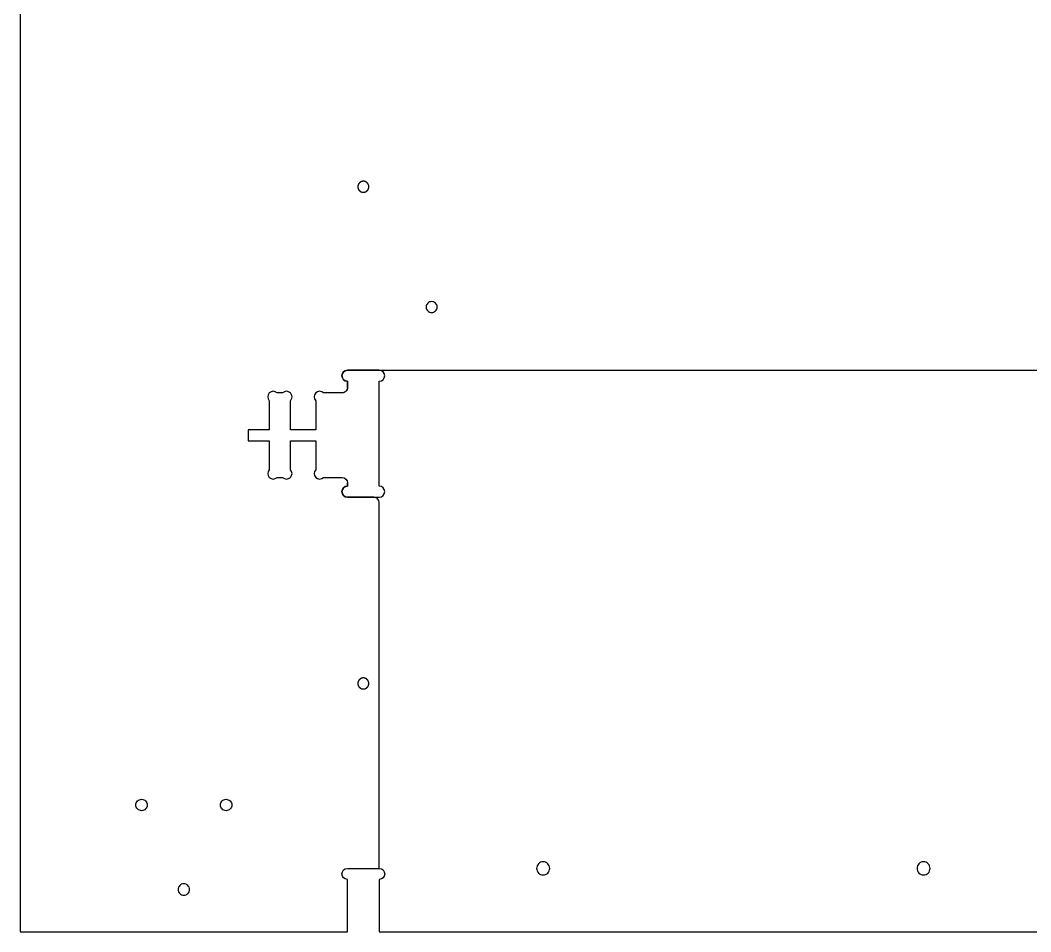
# Model space of a CAD drawing. Extents: x 2 to 157, y -41 to 47.
# Drawn here: x 1.72 to 25.63, y 0.61 to 22.18 of the extents above; entities that cross this region are included whole.
import ezdxf

# ---------------------------------------------------------------- set-up
doc = ezdxf.new("R2010")
doc.units = 0
for name, color, linetype in [('CENTER_DOOR_OPTION', 30, 'CONTINUOUS'), ('SCREW_LOCATION_MARKERS', 1, 'CONTINUOUS'), ('SOLID_ENDWALL', 18, 'CONTINUOUS')]:
    doc.layers.add(name, color=color, linetype=linetype)

msp = doc.modelspace()

# ---------------------------------------------------------------- linework, layer by layer
at = {"layer": 'CENTER_DOOR_OPTION'}
for points in [[(1.721, 25.832), (1.721, 0.611), (9.463, 0.611), (9.463, 1.851, -1), (9.463, 2.111), (9.964, 2.111), (10.214, 2.111), (10.214, 10.764, 0.414212), (10.084, 10.894), (9.463, 10.894, -1), (9.463, 11.154), (9.463, 11.23)], [(1.721, 25.832), (1.721, 0.611), (9.463, 0.611), (9.463, 1.851, -1), (9.463, 2.111), (9.964, 2.111), (10.214, 2.111), (10.214, 10.764, 0.414212), (10.084, 10.894), (9.463, 10.894, -1), (9.463, 11.154), (9.463, 11.23)], [(9.463, 13.488), (9.463, 13.634, -1), (9.463, 13.894), (85.244, 13.894)], [(9.463, 13.488), (9.463, 13.634, -1), (9.463, 13.894), (85.244, 13.894)], [(10.214, 13.894), (9.463, 13.894, 1), (9.463, 13.634), (9.464, 13.489, -0.285935), (9.391, 13.373)], [(9.391, 13.373, -0.114694), (9.334, 13.359), (8.897, 13.359, 1), (8.714, 13.175), (8.714, 12.489), (8.114, 12.489), (8.114, 13.175, 1), (7.93, 13.359), (7.797, 13.359, 1), (7.614, 13.175), (7.614, 12.489), (7.114, 12.489), (7.114, 12.229), (7.614, 12.229), (7.614, 11.543, 1), (7.797, 11.359), (7.93, 11.359, 1), (8.114, 11.543), (8.114, 12.229), (8.714, 12.229), (8.714, 11.543, 1), (8.897, 11.359), (9.334, 11.359, -0.414211), (9.464, 11.229)]]:
    msp.add_lwpolyline(points, format="xyb", dxfattribs=at)
for points in [[(11.454, 15.52, 0.414214), (11.324, 15.39, 0.414214), (11.454, 15.26, 0.414214), (11.584, 15.39, 0.414214)], [(4.727, 3.611, -0.414214), (4.592, 3.476, -0.414214), (4.457, 3.611, -0.414214), (4.592, 3.746, -0.414214)], [(6.727, 3.611, -0.414214), (6.592, 3.476, -0.414214), (6.457, 3.611, -0.414214), (6.592, 3.746, -0.414214)], [(5.727, 1.611, 0.414214), (5.592, 1.746, 0.414214), (5.457, 1.611, 0.414214), (5.592, 1.476, 0.414214)]]:
    msp.add_lwpolyline(points, format="xyb", close=True, dxfattribs=at)
at = {"layer": 'SCREW_LOCATION_MARKERS'}
for points in [[(9.839, 18.106), (9.84, 18.106), (9.842, 18.106), (9.843, 18.106), (9.845, 18.106), (9.846, 18.106), (9.847, 18.106), (9.849, 18.106), (9.85, 18.106), (9.852, 18.106), (9.853, 18.107), (9.855, 18.107), (9.856, 18.107), (9.858, 18.107), (9.859, 18.107), (9.861, 18.108), (9.862, 18.108), (9.864, 18.108), (9.865, 18.109), (9.867, 18.109), (9.868, 18.109), (9.87, 18.11), (9.872, 18.11), (9.873, 18.11), (9.875, 18.111), (9.876, 18.111), (9.878, 18.112), (9.879, 18.112), (9.881, 18.113), (9.882, 18.113), (9.884, 18.114), (9.885, 18.114), (9.887, 18.115), (9.888, 18.116), (9.89, 18.116), (9.891, 18.117), (9.893, 18.117), (9.894, 18.118), (9.895, 18.118), (9.896, 18.119), (9.896, 18.119), (9.897, 18.12), (9.898, 18.12), (9.898, 18.12), (9.899, 18.121), (9.9, 18.121), (9.901, 18.121), (9.901, 18.122), (9.902, 18.122), (9.903, 18.123), (9.904, 18.123), (9.904, 18.123), (9.905, 18.124), (9.906, 18.124), (9.906, 18.125), (9.907, 18.125), (9.908, 18.126), (9.909, 18.126), (9.909, 18.127), (9.91, 18.127), (9.911, 18.127), (9.911, 18.128), (9.912, 18.128), (9.913, 18.129), (9.913, 18.129), (9.914, 18.13), (9.915, 18.13), (9.915, 18.131), (9.916, 18.131), (9.917, 18.132), (9.917, 18.132), (9.918, 18.133), (9.919, 18.133), (9.919, 18.134), (9.92, 18.134), (9.921, 18.135), (9.921, 18.135), (9.922, 18.136), (9.923, 18.136), (9.923, 18.137), (9.924, 18.138), (9.925, 18.138), (9.925, 18.139), (9.926, 18.139), (9.926, 18.14), (9.927, 18.14), (9.928, 18.141), (9.928, 18.141), (9.929, 18.142), (9.929, 18.143), (9.93, 18.143), (9.931, 18.144), (9.931, 18.144), (9.932, 18.145), (9.932, 18.146), (9.933, 18.146), (9.934, 18.147), (9.934, 18.147), (9.935, 18.148), (9.935, 18.149), (9.936, 18.149), (9.936, 18.15), (9.937, 18.151), (9.938, 18.151), (9.938, 18.152), (9.939, 18.153), (9.939, 18.153), (9.94, 18.154), (9.94, 18.154), (9.941, 18.155), (9.941, 18.156), (9.942, 18.156), (9.942, 18.157), (9.943, 18.158), (9.943, 18.158), (9.944, 18.159), (9.944, 18.16), (9.945, 18.16), (9.945, 18.161), (9.946, 18.162), (9.946, 18.163), (9.947, 18.163), (9.947, 18.164), (9.948, 18.165), (9.948, 18.165), (9.948, 18.166), (9.949, 18.167), (9.949, 18.167), (9.95, 18.168), (9.95, 18.169), (9.951, 18.17), (9.951, 18.17), (9.951, 18.171), (9.952, 18.172), (9.952, 18.172), (9.953, 18.173), (9.953, 18.174), (9.953, 18.175), (9.954, 18.175), (9.954, 18.176), (9.955, 18.177), (9.955, 18.178), (9.955, 18.178), (9.956, 18.179), (9.956, 18.18), (9.956, 18.18), (9.957, 18.182), (9.958, 18.183), (9.958, 18.185), (9.959, 18.186), (9.96, 18.188), (9.96, 18.189), (9.961, 18.191), (9.961, 18.192), (9.962, 18.194), (9.962, 18.195), (9.963, 18.197), (9.963, 18.198), (9.964, 18.2), (9.964, 18.202), (9.965, 18.203), (9.965, 18.205), (9.965, 18.206), (9.966, 18.208), (9.966, 18.209), (9.966, 18.211), (9.967, 18.212), (9.967, 18.214), (9.967, 18.215), (9.967, 18.217), (9.968, 18.218), (9.968, 18.22), (9.968, 18.221), (9.968, 18.223), (9.968, 18.224), (9.968, 18.226), (9.968, 18.227), (9.969, 18.229), (9.969, 18.23), (9.969, 18.231), (9.969, 18.233), (9.969, 18.234), (9.969, 18.236), (9.969, 18.237), (9.969, 18.239), (9.969, 18.24), (9.969, 18.242), (9.969, 18.243), (9.968, 18.244), (9.968, 18.246), (9.968, 18.247), (9.968, 18.249), (9.968, 18.25), (9.968, 18.252), (9.968, 18.253), (9.967, 18.255), (9.967, 18.256), (9.967, 18.258), (9.967, 18.259), (9.966, 18.261), (9.966, 18.262), (9.966, 18.264), (9.965, 18.265), (9.965, 18.267), (9.965, 18.269), (9.964, 18.27), (9.964, 18.272), (9.963, 18.273), (9.963, 18.275), (9.962, 18.276), (9.962, 18.278), (9.961, 18.279), (9.961, 18.281), (9.96, 18.282), (9.96, 18.284), (9.959, 18.285), (9.958, 18.287), (9.958, 18.288), (9.957, 18.29), (9.956, 18.291), (9.956, 18.292), (9.956, 18.293), (9.955, 18.293), (9.955, 18.294), (9.955, 18.295), (9.954, 18.295), (9.954, 18.296), (9.953, 18.297), (9.953, 18.298), (9.953, 18.298), (9.952, 18.299), (9.952, 18.3), (9.951, 18.301), (9.951, 18.301), (9.951, 18.302), (9.95, 18.303), (9.95, 18.303), (9.949, 18.304), (9.949, 18.305), (9.948, 18.306), (9.948, 18.306), (9.948, 18.307), (9.947, 18.308), (9.947, 18.308), (9.946, 18.309), (9.946, 18.31), (9.945, 18.31), (9.945, 18.311), (9.944, 18.312), (9.944, 18.312), (9.943, 18.313), (9.943, 18.314), (9.942, 18.314), (9.942, 18.315), (9.941, 18.316), (9.941, 18.316), (9.94, 18.317), (9.94, 18.318), (9.939, 18.318), (9.939, 18.319), (9.938, 18.32), (9.938, 18.32), (9.937, 18.321), (9.936, 18.322), (9.936, 18.322), (9.935, 18.323), (9.935, 18.323), (9.934, 18.324), (9.934, 18.325), (9.933, 18.325), (9.932, 18.326), (9.932, 18.326), (9.931, 18.327), (9.931, 18.328), (9.93, 18.328), (9.929, 18.329), (9.929, 18.329), (9.928, 18.33), (9.928, 18.331), (9.927, 18.331), (9.926, 18.332), (9.926, 18.332), (9.925, 18.333), (9.925, 18.333), (9.924, 18.334), (9.923, 18.335), (9.923, 18.335), (9.922, 18.336), (9.921, 18.336), (9.921, 18.337), (9.92, 18.337), (9.919, 18.338), (9.919, 18.338), (9.918, 18.339), (9.917, 18.339), (9.917, 18.34), (9.916, 18.34), (9.915, 18.341), (9.915, 18.341), (9.914, 18.342), (9.913, 18.342), (9.913, 18.343), (9.912, 18.343), (9.911, 18.344), (9.911, 18.344), (9.91, 18.345), (9.909, 18.345), (9.909, 18.345), (9.908, 18.346), (9.907, 18.346), (9.906, 18.347), (9.906, 18.347), (9.905, 18.348), (9.904, 18.348), (9.904, 18.348), (9.903, 18.349), (9.902, 18.349), (9.901, 18.35), (9.901, 18.35), (9.9, 18.35), (9.899, 18.351), (9.898, 18.351), (9.898, 18.352), (9.897, 18.352), (9.896, 18.352), (9.896, 18.353), (9.895, 18.353), (9.894, 18.353), (9.893, 18.354), (9.891, 18.355), (9.89, 18.355), (9.888, 18.356), (9.887, 18.357), (9.885, 18.357), (9.884, 18.358), (9.882, 18.358), (9.881, 18.359), (9.879, 18.359), (9.878, 18.36), (9.876, 18.36), (9.875, 18.361), (9.873, 18.361), (9.872, 18.362), (9.87, 18.362), (9.868, 18.362), (9.867, 18.363), (9.865, 18.363), (9.864, 18.363), (9.862, 18.364), (9.861, 18.364), (9.859, 18.364), (9.858, 18.364), (9.856, 18.365), (9.855, 18.365), (9.853, 18.365), (9.852, 18.365), (9.85, 18.365), (9.849, 18.365), (9.847, 18.365), (9.846, 18.366), (9.845, 18.366), (9.843, 18.366), (9.842, 18.366), (9.84, 18.366), (9.839, 18.366), (9.837, 18.366), (9.836, 18.366), (9.834, 18.366), (9.833, 18.366), (9.832, 18.366), (9.83, 18.365), (9.829, 18.365), (9.827, 18.365), (9.826, 18.365), (9.824, 18.365), (9.823, 18.365), (9.821, 18.365), (9.82, 18.364), (9.818, 18.364), (9.817, 18.364), (9.815, 18.364), (9.814, 18.363), (9.812, 18.363), (9.811, 18.363), (9.809, 18.362), (9.808, 18.362), (9.806, 18.362), (9.805, 18.361), (9.803, 18.361), (9.801, 18.36), (9.8, 18.36), (9.798, 18.359), (9.797, 18.359), (9.795, 18.358), (9.794, 18.358), (9.792, 18.357), (9.791, 18.357), (9.789, 18.356), (9.788, 18.355), (9.786, 18.355), (9.785, 18.354), (9.783, 18.353), (9.783, 18.353), (9.782, 18.353), (9.781, 18.352), (9.781, 18.352), (9.78, 18.352), (9.779, 18.351), (9.778, 18.351), (9.778, 18.35), (9.777, 18.35), (9.776, 18.35), (9.775, 18.349), (9.775, 18.349), (9.774, 18.348), (9.773, 18.348), (9.773, 18.348), (9.772, 18.347), (9.771, 18.347), (9.77, 18.346), (9.77, 18.346), (9.769, 18.345), (9.768, 18.345), (9.768, 18.345), (9.767, 18.344), (9.766, 18.344), (9.766, 18.343), (9.765, 18.343), (9.764, 18.342), (9.763, 18.342), (9.763, 18.341), (9.762, 18.341), (9.761, 18.34), (9.761, 18.34), (9.76, 18.339), (9.759, 18.339), (9.759, 18.338), (9.758, 18.338), (9.757, 18.337), (9.757, 18.337), (9.756, 18.336), (9.756, 18.336), (9.755, 18.335), (9.754, 18.335), (9.754, 18.334), (9.753, 18.333), (9.752, 18.333), (9.752, 18.332), (9.751, 18.332), (9.75, 18.331), (9.75, 18.331), (9.749, 18.33), (9.749, 18.329), (9.748, 18.329), (9.747, 18.328), (9.747, 18.328), (9.746, 18.327), (9.746, 18.326), (9.745, 18.326), (9.744, 18.325), (9.744, 18.325), (9.743, 18.324), (9.743, 18.323), (9.742, 18.323), (9.742, 18.322), (9.741, 18.322), (9.741, 18.321), (9.74, 18.32), (9.739, 18.32), (9.739, 18.319), (9.738, 18.318), (9.738, 18.318), (9.737, 18.317), (9.737, 18.316), (9.736, 18.316), (9.736, 18.315), (9.735, 18.314), (9.735, 18.314), (9.734, 18.313), (9.734, 18.312), (9.733, 18.312), (9.733, 18.311), (9.732, 18.31), (9.732, 18.31), (9.731, 18.309), (9.731, 18.308), (9.73, 18.308), (9.73, 18.307), (9.73, 18.306), (9.729, 18.306), (9.729, 18.305), (9.728, 18.304), (9.728, 18.303), (9.727, 18.303), (9.727, 18.302), (9.726, 18.301), (9.726, 18.301), (9.726, 18.3), (9.725, 18.299), (9.725, 18.298), (9.724, 18.298), (9.724, 18.297), (9.724, 18.296), (9.723, 18.295), (9.723, 18.295), (9.723, 18.294), (9.722, 18.293), (9.722, 18.293), (9.721, 18.292), (9.721, 18.291), (9.72, 18.29), (9.72, 18.288), (9.719, 18.287), (9.719, 18.285), (9.718, 18.284), (9.717, 18.282), (9.717, 18.281), (9.716, 18.279), (9.716, 18.278), (9.715, 18.276), (9.715, 18.275), (9.714, 18.273), (9.714, 18.272), (9.713, 18.27), (9.713, 18.269), (9.713, 18.267), (9.712, 18.265), (9.712, 18.264), (9.712, 18.262), (9.711, 18.261), (9.711, 18.259), (9.711, 18.258), (9.71, 18.256), (9.71, 18.255), (9.71, 18.253), (9.71, 18.252), (9.71, 18.25), (9.709, 18.249), (9.709, 18.247), (9.709, 18.246), (9.709, 18.244), (9.709, 18.243), (9.709, 18.242), (9.709, 18.24), (9.709, 18.239), (9.709, 18.237), (9.709, 18.236), (9.709, 18.234), (9.709, 18.233), (9.709, 18.231), (9.709, 18.23), (9.709, 18.229), (9.709, 18.227), (9.709, 18.226), (9.709, 18.224), (9.709, 18.223), (9.71, 18.221), (9.71, 18.22), (9.71, 18.218), (9.71, 18.217), (9.71, 18.215), (9.711, 18.214), (9.711, 18.212), (9.711, 18.211), (9.712, 18.209), (9.712, 18.208), (9.712, 18.206), (9.713, 18.205), (9.713, 18.203), (9.713, 18.202), (9.714, 18.2), (9.714, 18.198), (9.715, 18.197), (9.715, 18.195), (9.716, 18.194), (9.716, 18.192), (9.717, 18.191), (9.717, 18.189), (9.718, 18.188), (9.719, 18.186), (9.719, 18.185), (9.72, 18.183), (9.72, 18.182), (9.721, 18.18), (9.721, 18.18), (9.722, 18.179), (9.722, 18.178), (9.723, 18.178), (9.723, 18.177), (9.723, 18.176), (9.724, 18.175), (9.724, 18.175), (9.724, 18.174), (9.725, 18.173), (9.725, 18.172), (9.726, 18.172), (9.726, 18.171), (9.726, 18.17), (9.727, 18.17), (9.727, 18.169), (9.728, 18.168), (9.728, 18.167), (9.729, 18.167), (9.729, 18.166), (9.73, 18.165), (9.73, 18.165), (9.73, 18.164), (9.731, 18.163), (9.731, 18.163), (9.732, 18.162), (9.732, 18.161), (9.733, 18.16), (9.733, 18.16), (9.734, 18.159), (9.734, 18.158), (9.735, 18.158), (9.735, 18.157), (9.736, 18.156), (9.736, 18.156), (9.737, 18.155), (9.737, 18.154), (9.738, 18.154), (9.738, 18.153), (9.739, 18.153), (9.739, 18.152), (9.74, 18.151), (9.741, 18.151), (9.741, 18.15), (9.742, 18.149), (9.742, 18.149), (9.743, 18.148), (9.743, 18.147), (9.744, 18.147), (9.744, 18.146), (9.745, 18.146), (9.746, 18.145), (9.746, 18.144), (9.747, 18.144), (9.747, 18.143), (9.748, 18.143), (9.749, 18.142), (9.749, 18.141), (9.75, 18.141), (9.75, 18.14), (9.751, 18.14), (9.752, 18.139), (9.752, 18.139), (9.753, 18.138), (9.754, 18.138), (9.754, 18.137), (9.755, 18.136), (9.756, 18.136), (9.756, 18.135), (9.757, 18.135), (9.757, 18.134), (9.758, 18.134), (9.759, 18.133), (9.759, 18.133), (9.76, 18.132), (9.761, 18.132), (9.761, 18.131), (9.762, 18.131), (9.763, 18.13), (9.763, 18.13), (9.764, 18.129), (9.765, 18.129), (9.766, 18.128), (9.766, 18.128), (9.767, 18.127), (9.768, 18.127), (9.768, 18.127), (9.769, 18.126), (9.77, 18.126), (9.77, 18.125), (9.771, 18.125), (9.772, 18.124), (9.773, 18.124), (9.773, 18.123), (9.774, 18.123), (9.775, 18.123), (9.775, 18.122), (9.776, 18.122), (9.777, 18.121), (9.778, 18.121), (9.778, 18.121), (9.779, 18.12), (9.78, 18.12), (9.781, 18.12), (9.781, 18.119), (9.782, 18.119), (9.783, 18.118), (9.783, 18.118), (9.785, 18.117), (9.786, 18.117), (9.788, 18.116), (9.789, 18.116), (9.791, 18.115), (9.792, 18.114), (9.794, 18.114), (9.795, 18.113), (9.797, 18.113), (9.798, 18.112), (9.8, 18.112), (9.801, 18.111), (9.803, 18.111), (9.805, 18.11), (9.806, 18.11), (9.808, 18.11), (9.809, 18.109), (9.811, 18.109), (9.812, 18.109), (9.814, 18.108), (9.815, 18.108), (9.817, 18.108), (9.818, 18.107), (9.82, 18.107), (9.821, 18.107), (9.823, 18.107), (9.824, 18.107), (9.826, 18.106), (9.827, 18.106), (9.829, 18.106), (9.83, 18.106), (9.832, 18.106), (9.833, 18.106), (9.834, 18.106), (9.836, 18.106), (9.837, 18.106)], [(9.838, 6.356), (9.84, 6.356), (9.841, 6.356), (9.843, 6.356), (9.844, 6.356), (9.846, 6.356), (9.847, 6.356), (9.849, 6.356), (9.85, 6.356), (9.852, 6.356), (9.853, 6.356), (9.855, 6.357), (9.856, 6.357), (9.858, 6.357), (9.859, 6.357), (9.861, 6.357), (9.862, 6.358), (9.864, 6.358), (9.865, 6.358), (9.867, 6.359), (9.868, 6.359), (9.87, 6.359), (9.871, 6.36), (9.873, 6.36), (9.874, 6.361), (9.876, 6.361), (9.877, 6.362), (9.879, 6.362), (9.88, 6.363), (9.882, 6.363), (9.883, 6.364), (9.885, 6.364), (9.886, 6.365), (9.888, 6.365), (9.889, 6.366), (9.891, 6.367), (9.892, 6.367), (9.894, 6.368), (9.894, 6.368), (9.895, 6.369), (9.896, 6.369), (9.897, 6.369), (9.897, 6.37), (9.898, 6.37), (9.899, 6.37), (9.9, 6.371), (9.9, 6.371), (9.901, 6.372), (9.902, 6.372), (9.903, 6.372), (9.903, 6.373), (9.904, 6.373), (9.905, 6.374), (9.905, 6.374), (9.906, 6.375), (9.907, 6.375), (9.907, 6.375), (9.908, 6.376), (9.909, 6.376), (9.91, 6.377), (9.91, 6.377), (9.911, 6.378), (9.912, 6.378), (9.912, 6.379), (9.913, 6.379), (9.914, 6.38), (9.914, 6.38), (9.915, 6.381), (9.916, 6.381), (9.916, 6.382), (9.917, 6.382), (9.918, 6.383), (9.918, 6.383), (9.919, 6.384), (9.92, 6.384), (9.92, 6.385), (9.921, 6.385), (9.922, 6.386), (9.922, 6.386), (9.923, 6.387), (9.924, 6.387), (9.924, 6.388), (9.925, 6.388), (9.925, 6.389), (9.926, 6.39), (9.927, 6.39), (9.927, 6.391), (9.928, 6.391), (9.929, 6.392), (9.929, 6.392), (9.93, 6.393), (9.93, 6.394), (9.931, 6.394), (9.932, 6.395), (9.932, 6.395), (9.933, 6.396), (9.933, 6.397), (9.934, 6.397), (9.934, 6.398), (9.935, 6.399), (9.936, 6.399), (9.936, 6.4), (9.937, 6.4), (9.937, 6.401), (9.938, 6.402), (9.938, 6.402), (9.939, 6.403), (9.939, 6.404), (9.94, 6.404), (9.94, 6.405), (9.941, 6.406), (9.941, 6.406), (9.942, 6.407), (9.942, 6.408), (9.943, 6.408), (9.943, 6.409), (9.944, 6.41), (9.944, 6.41), (9.945, 6.411), (9.945, 6.412), (9.946, 6.412), (9.946, 6.413), (9.947, 6.414), (9.947, 6.414), (9.948, 6.415), (9.948, 6.416), (9.949, 6.417), (9.949, 6.417), (9.949, 6.418), (9.95, 6.419), (9.95, 6.419), (9.951, 6.42), (9.951, 6.421), (9.952, 6.422), (9.952, 6.422), (9.952, 6.423), (9.953, 6.424), (9.953, 6.424), (9.954, 6.425), (9.954, 6.426), (9.954, 6.427), (9.955, 6.427), (9.955, 6.428), (9.955, 6.429), (9.956, 6.43), (9.956, 6.43), (9.957, 6.432), (9.957, 6.433), (9.958, 6.435), (9.959, 6.436), (9.959, 6.438), (9.96, 6.439), (9.96, 6.441), (9.961, 6.442), (9.962, 6.444), (9.962, 6.445), (9.963, 6.447), (9.963, 6.448), (9.963, 6.45), (9.964, 6.451), (9.964, 6.453), (9.965, 6.454), (9.965, 6.456), (9.965, 6.457), (9.966, 6.459), (9.966, 6.46), (9.966, 6.462), (9.967, 6.463), (9.967, 6.465), (9.967, 6.466), (9.967, 6.468), (9.967, 6.469), (9.968, 6.471), (9.968, 6.472), (9.968, 6.474), (9.968, 6.475), (9.968, 6.477), (9.968, 6.478), (9.968, 6.48), (9.968, 6.481), (9.968, 6.483), (9.968, 6.484), (9.968, 6.486), (9.968, 6.487), (9.968, 6.488), (9.968, 6.49), (9.968, 6.491), (9.968, 6.493), (9.968, 6.494), (9.968, 6.496), (9.968, 6.497), (9.968, 6.499), (9.968, 6.5), (9.967, 6.502), (9.967, 6.503), (9.967, 6.505), (9.967, 6.506), (9.967, 6.508), (9.966, 6.509), (9.966, 6.511), (9.966, 6.512), (9.965, 6.514), (9.965, 6.515), (9.965, 6.517), (9.964, 6.518), (9.964, 6.52), (9.963, 6.521), (9.963, 6.523), (9.963, 6.524), (9.962, 6.526), (9.962, 6.527), (9.961, 6.529), (9.96, 6.53), (9.96, 6.532), (9.959, 6.533), (9.959, 6.535), (9.958, 6.536), (9.957, 6.538), (9.957, 6.539), (9.956, 6.541), (9.956, 6.542), (9.955, 6.542), (9.955, 6.543), (9.955, 6.544), (9.954, 6.545), (9.954, 6.545), (9.954, 6.546), (9.953, 6.547), (9.953, 6.547), (9.952, 6.548), (9.952, 6.549), (9.952, 6.55), (9.951, 6.55), (9.951, 6.551), (9.95, 6.552), (9.95, 6.553), (9.949, 6.553), (9.949, 6.554), (9.949, 6.555), (9.948, 6.555), (9.948, 6.556), (9.947, 6.557), (9.947, 6.557), (9.946, 6.558), (9.946, 6.559), (9.945, 6.559), (9.945, 6.56), (9.944, 6.561), (9.944, 6.562), (9.943, 6.562), (9.943, 6.563), (9.942, 6.564), (9.942, 6.564), (9.941, 6.565), (9.941, 6.566), (9.94, 6.566), (9.94, 6.567), (9.939, 6.568), (9.939, 6.568), (9.938, 6.569), (9.938, 6.569), (9.937, 6.57), (9.937, 6.571), (9.936, 6.571), (9.936, 6.572), (9.935, 6.573), (9.934, 6.573), (9.934, 6.574), (9.933, 6.574), (9.933, 6.575), (9.932, 6.576), (9.932, 6.576), (9.931, 6.577), (9.93, 6.578), (9.93, 6.578), (9.929, 6.579), (9.929, 6.579), (9.928, 6.58), (9.927, 6.58), (9.927, 6.581), (9.926, 6.582), (9.925, 6.582), (9.925, 6.583), (9.924, 6.583), (9.924, 6.584), (9.923, 6.584), (9.922, 6.585), (9.922, 6.585), (9.921, 6.586), (9.92, 6.587), (9.92, 6.587), (9.919, 6.588), (9.918, 6.588), (9.918, 6.589), (9.917, 6.589), (9.916, 6.59), (9.916, 6.59), (9.915, 6.591), (9.914, 6.591), (9.914, 6.592), (9.913, 6.592), (9.912, 6.593), (9.912, 6.593), (9.911, 6.593), (9.91, 6.594), (9.91, 6.594), (9.909, 6.595), (9.908, 6.595), (9.907, 6.596), (9.907, 6.596), (9.906, 6.597), (9.905, 6.597), (9.905, 6.597), (9.904, 6.598), (9.903, 6.598), (9.903, 6.599), (9.902, 6.599), (9.901, 6.6), (9.9, 6.6), (9.9, 6.6), (9.899, 6.601), (9.898, 6.601), (9.897, 6.601), (9.897, 6.602), (9.896, 6.602), (9.895, 6.603), (9.894, 6.603), (9.894, 6.603), (9.892, 6.604), (9.891, 6.605), (9.889, 6.605), (9.888, 6.606), (9.886, 6.606), (9.885, 6.607), (9.883, 6.608), (9.882, 6.608), (9.88, 6.609), (9.879, 6.609), (9.877, 6.61), (9.876, 6.61), (9.874, 6.611), (9.873, 6.611), (9.871, 6.611), (9.87, 6.612), (9.868, 6.612), (9.867, 6.612), (9.865, 6.613), (9.864, 6.613), (9.862, 6.613), (9.861, 6.614), (9.859, 6.614), (9.858, 6.614), (9.856, 6.614), (9.855, 6.615), (9.853, 6.615), (9.852, 6.615), (9.85, 6.615), (9.849, 6.615), (9.847, 6.615), (9.846, 6.615), (9.844, 6.615), (9.843, 6.616), (9.841, 6.616), (9.84, 6.616), (9.838, 6.616), (9.837, 6.616), (9.836, 6.616), (9.834, 6.616), (9.833, 6.615), (9.831, 6.615), (9.83, 6.615), (9.828, 6.615), (9.827, 6.615), (9.825, 6.615), (9.824, 6.615), (9.822, 6.615), (9.821, 6.614), (9.819, 6.614), (9.818, 6.614), (9.816, 6.614), (9.815, 6.613), (9.813, 6.613), (9.812, 6.613), (9.81, 6.612), (9.809, 6.612), (9.807, 6.612), (9.806, 6.611), (9.804, 6.611), (9.803, 6.611), (9.801, 6.61), (9.8, 6.61), (9.798, 6.609), (9.797, 6.609), (9.795, 6.608), (9.794, 6.608), (9.792, 6.607), (9.791, 6.606), (9.789, 6.606), (9.788, 6.605), (9.786, 6.605), (9.785, 6.604), (9.783, 6.603), (9.782, 6.603), (9.782, 6.603), (9.781, 6.602), (9.78, 6.602), (9.779, 6.601), (9.779, 6.601), (9.778, 6.601), (9.777, 6.6), (9.777, 6.6), (9.776, 6.6), (9.775, 6.599), (9.774, 6.599), (9.774, 6.598), (9.773, 6.598), (9.772, 6.597), (9.772, 6.597), (9.771, 6.597), (9.77, 6.596), (9.769, 6.596), (9.769, 6.595), (9.768, 6.595), (9.767, 6.594), (9.767, 6.594), (9.766, 6.593), (9.765, 6.593), (9.765, 6.593), (9.764, 6.592), (9.763, 6.592), (9.762, 6.591), (9.762, 6.591), (9.761, 6.59), (9.76, 6.59), (9.76, 6.589), (9.759, 6.589), (9.758, 6.588), (9.758, 6.588), (9.757, 6.587), (9.757, 6.587), (9.756, 6.586), (9.755, 6.585), (9.755, 6.585), (9.754, 6.584), (9.753, 6.584), (9.753, 6.583), (9.752, 6.583), (9.751, 6.582), (9.751, 6.582), (9.75, 6.581), (9.75, 6.58), (9.749, 6.58), (9.748, 6.579), (9.748, 6.579), (9.747, 6.578), (9.747, 6.578), (9.746, 6.577), (9.745, 6.576), (9.745, 6.576), (9.744, 6.575), (9.744, 6.574), (9.743, 6.574), (9.742, 6.573), (9.742, 6.573), (9.741, 6.572), (9.741, 6.571), (9.74, 6.571), (9.74, 6.57), (9.739, 6.569), (9.739, 6.569), (9.738, 6.568), (9.738, 6.568), (9.737, 6.567), (9.736, 6.566), (9.736, 6.566), (9.735, 6.565), (9.735, 6.564), (9.734, 6.564), (9.734, 6.563), (9.733, 6.562), (9.733, 6.562), (9.732, 6.561), (9.732, 6.56), (9.731, 6.559), (9.731, 6.559), (9.731, 6.558), (9.73, 6.557), (9.73, 6.557), (9.729, 6.556), (9.729, 6.555), (9.728, 6.555), (9.728, 6.554), (9.727, 6.553), (9.727, 6.553), (9.727, 6.552), (9.726, 6.551), (9.726, 6.55), (9.725, 6.55), (9.725, 6.549), (9.725, 6.548), (9.724, 6.547), (9.724, 6.547), (9.723, 6.546), (9.723, 6.545), (9.723, 6.545), (9.722, 6.544), (9.722, 6.543), (9.722, 6.542), (9.721, 6.542), (9.721, 6.541), (9.72, 6.539), (9.719, 6.538), (9.719, 6.536), (9.718, 6.535), (9.718, 6.533), (9.717, 6.532), (9.716, 6.53), (9.716, 6.529), (9.715, 6.527), (9.715, 6.526), (9.714, 6.524), (9.714, 6.523), (9.713, 6.521), (9.713, 6.52), (9.713, 6.518), (9.712, 6.517), (9.712, 6.515), (9.712, 6.514), (9.711, 6.512), (9.711, 6.511), (9.711, 6.509), (9.71, 6.508), (9.71, 6.506), (9.71, 6.505), (9.71, 6.503), (9.709, 6.502), (9.709, 6.5), (9.709, 6.499), (9.709, 6.497), (9.709, 6.496), (9.709, 6.494), (9.709, 6.493), (9.709, 6.491), (9.709, 6.49), (9.708, 6.488), (9.708, 6.487), (9.708, 6.486), (9.708, 6.484), (9.708, 6.483), (9.709, 6.481), (9.709, 6.48), (9.709, 6.478), (9.709, 6.477), (9.709, 6.475), (9.709, 6.474), (9.709, 6.472), (9.709, 6.471), (9.709, 6.469), (9.71, 6.468), (9.71, 6.466), (9.71, 6.465), (9.71, 6.463), (9.711, 6.462), (9.711, 6.46), (9.711, 6.459), (9.712, 6.457), (9.712, 6.456), (9.712, 6.454), (9.713, 6.453), (9.713, 6.451), (9.713, 6.45), (9.714, 6.448), (9.714, 6.447), (9.715, 6.445), (9.715, 6.444), (9.716, 6.442), (9.716, 6.441), (9.717, 6.439), (9.718, 6.438), (9.718, 6.436), (9.719, 6.435), (9.719, 6.433), (9.72, 6.432), (9.721, 6.43), (9.721, 6.43), (9.722, 6.429), (9.722, 6.428), (9.722, 6.427), (9.723, 6.427), (9.723, 6.426), (9.723, 6.425), (9.724, 6.424), (9.724, 6.424), (9.725, 6.423), (9.725, 6.422), (9.725, 6.422), (9.726, 6.421), (9.726, 6.42), (9.727, 6.419), (9.727, 6.419), (9.727, 6.418), (9.728, 6.417), (9.728, 6.417), (9.729, 6.416), (9.729, 6.415), (9.73, 6.414), (9.73, 6.414), (9.731, 6.413), (9.731, 6.412), (9.731, 6.412), (9.732, 6.411), (9.732, 6.41), (9.733, 6.41), (9.733, 6.409), (9.734, 6.408), (9.734, 6.408), (9.735, 6.407), (9.735, 6.406), (9.736, 6.406), (9.736, 6.405), (9.737, 6.404), (9.738, 6.404), (9.738, 6.403), (9.739, 6.402), (9.739, 6.402), (9.74, 6.401), (9.74, 6.4), (9.741, 6.4), (9.741, 6.399), (9.742, 6.399), (9.742, 6.398), (9.743, 6.397), (9.744, 6.397), (9.744, 6.396), (9.745, 6.395), (9.745, 6.395), (9.746, 6.394), (9.747, 6.394), (9.747, 6.393), (9.748, 6.392), (9.748, 6.392), (9.749, 6.391), (9.75, 6.391), (9.75, 6.39), (9.751, 6.39), (9.751, 6.389), (9.752, 6.388), (9.753, 6.388), (9.753, 6.387), (9.754, 6.387), (9.755, 6.386), (9.755, 6.386), (9.756, 6.385), (9.757, 6.385), (9.757, 6.384), (9.758, 6.384), (9.758, 6.383), (9.759, 6.383), (9.76, 6.382), (9.76, 6.382), (9.761, 6.381), (9.762, 6.381), (9.762, 6.38), (9.763, 6.38), (9.764, 6.379), (9.765, 6.379), (9.765, 6.378), (9.766, 6.378), (9.767, 6.377), (9.767, 6.377), (9.768, 6.376), (9.769, 6.376), (9.769, 6.375), (9.77, 6.375), (9.771, 6.375), (9.772, 6.374), (9.772, 6.374), (9.773, 6.373), (9.774, 6.373), (9.774, 6.372), (9.775, 6.372), (9.776, 6.372), (9.777, 6.371), (9.777, 6.371), (9.778, 6.37), (9.779, 6.37), (9.779, 6.37), (9.78, 6.369), (9.781, 6.369), (9.782, 6.369), (9.782, 6.368), (9.783, 6.368), (9.785, 6.367), (9.786, 6.367), (9.788, 6.366), (9.789, 6.365), (9.791, 6.365), (9.792, 6.364), (9.794, 6.364), (9.795, 6.363), (9.797, 6.363), (9.798, 6.362), (9.8, 6.362), (9.801, 6.361), (9.803, 6.361), (9.804, 6.36), (9.806, 6.36), (9.807, 6.359), (9.809, 6.359), (9.81, 6.359), (9.812, 6.358), (9.813, 6.358), (9.815, 6.358), (9.816, 6.357), (9.818, 6.357), (9.819, 6.357), (9.821, 6.357), (9.822, 6.357), (9.824, 6.356), (9.825, 6.356), (9.827, 6.356), (9.828, 6.356), (9.83, 6.356), (9.831, 6.356), (9.833, 6.356), (9.834, 6.356), (9.836, 6.356), (9.837, 6.356)]]:
    msp.add_lwpolyline(points, close=True, dxfattribs=at)
at = {"layer": 'SOLID_ENDWALL'}
msp.add_lwpolyline([(1.721, 25.832), (1.721, 0.611), (9.463, 0.611), (9.463, 1.851, -1), (9.463, 2.111), (9.964, 2.111), (10.214, 2.111, -1), (10.214, 1.85), (10.214, 0.611), (87.513, 0.611)], format="xyb", dxfattribs=at)
for points in [[(9.464, 11.229), (9.463, 11.154, 1), (9.463, 10.894), (10.214, 10.894, 1), (10.214, 11.155), (10.214, 13.633, 1), (10.214, 13.894), (9.463, 13.894, 1), (9.463, 13.634), (9.464, 13.489, -0.414214), (9.334, 13.359), (8.897, 13.359, 1), (8.714, 13.175), (8.714, 12.489), (8.114, 12.489), (8.114, 13.175, 1), (7.93, 13.359), (7.797, 13.359, 1), (7.614, 13.175), (7.614, 12.489), (7.114, 12.489), (7.114, 12.229), (7.614, 12.229), (7.614, 11.543, 1), (7.797, 11.359), (7.93, 11.359, 1), (8.114, 11.543), (8.114, 12.229), (8.714, 12.229), (8.714, 11.543, 1), (8.897, 11.359), (9.334, 11.359, -0.414211)], [(4.727, 3.611, -0.414214), (4.592, 3.476, -0.414214), (4.457, 3.611, -0.414214), (4.592, 3.746, -0.414214)], [(6.727, 3.611, -0.414214), (6.592, 3.476, -0.414214), (6.457, 3.611, -0.414214), (6.592, 3.746, -0.414214)], [(14.247, 2.111, 0.414214), (14.092, 2.266, 0.414214), (13.937, 2.111, 0.414214), (14.092, 1.956, 0.414214)], [(23.247, 2.111, 0.414214), (23.092, 2.266, 0.414214), (22.937, 2.111, 0.414214), (23.092, 1.956, 0.414214)], [(5.727, 1.611, 0.414214), (5.592, 1.746, 0.414214), (5.457, 1.611, 0.414214), (5.592, 1.476, 0.414214)]]:
    msp.add_lwpolyline(points, format="xyb", close=True, dxfattribs=at)

doc.saveas('drawing.dxf')
